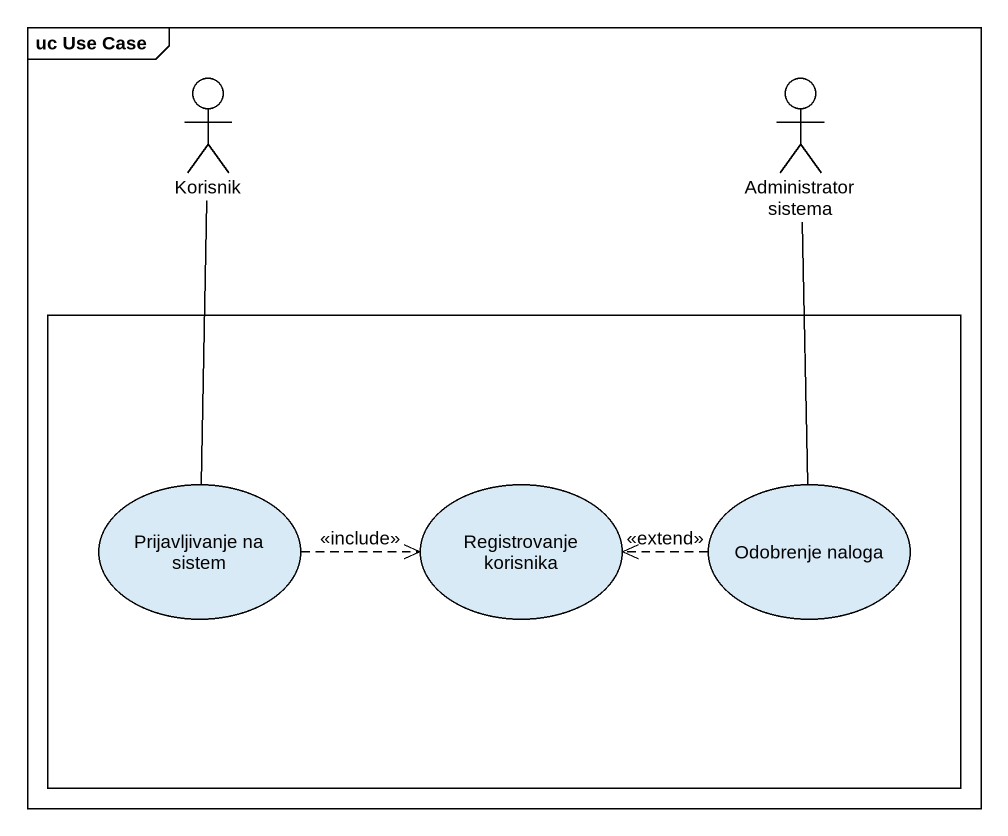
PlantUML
@startuml
mainframe uc Use Case
actor Korisnik
actor "Administrator sistema" as Administrator_sistema
rectangle " " as rectangle1 {
  usecase "Prijavljivanje na sistem" as Prijavljivanje_na_sistem
  usecase "Registrovanje korisnika" as Registrovanje_korisnika
  usecase "Odobrenje naloga" as Odobrenje_naloga
}
Korisnik -- Prijavljivanje_na_sistem
Administrator_sistema -- Odobrenje_naloga
Prijavljivanje_na_sistem .right.> Registrovanje_korisnika : <<include>>
Odobrenje_naloga .left.> Registrovanje_korisnika : <<extend>>
@enduml
